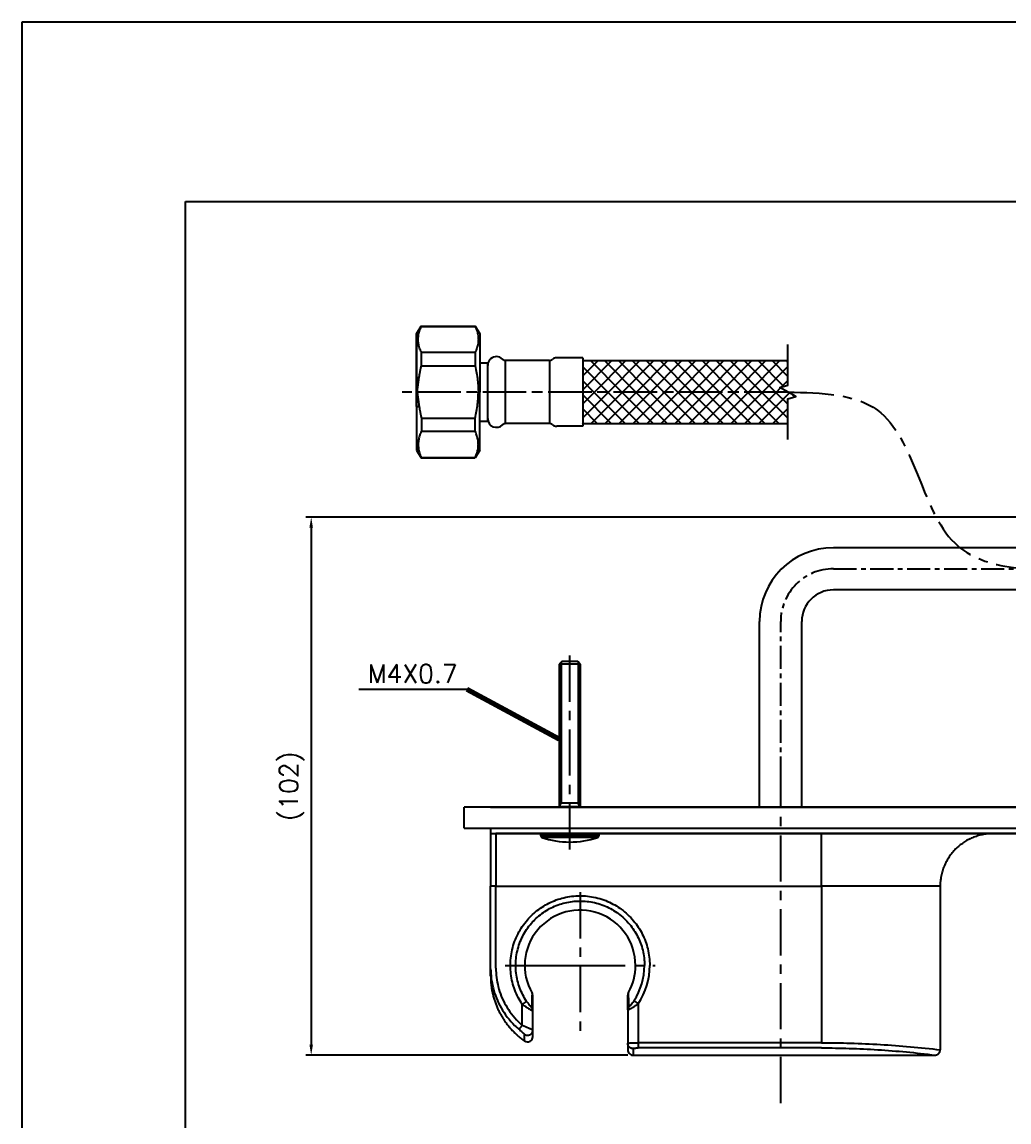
# Model space of a CAD drawing. Extents: x 9929 to 10523, y -4155 to -3735.
# Drawn here: x 9928.6 to 10115.7, y -3943.2 to -3734.7 of the extents above; entities that cross this region are included whole.
import ezdxf
from ezdxf.enums import TextEntityAlignment as Align

# ---------------------------------------------------------------- set-up
doc = ezdxf.new("R2010")
doc.units = 0
doc.header["$LTSCALE"] = 7
doc.header["$MEASUREMENT"] = 0
doc.linetypes.add('CENTER', pattern=[2, 1.25, -0.25, 0.25, -0.25])
doc.linetypes.add('CHAIN', pattern=[0.3543, 0.2362, -0.0295, 0.0591, -0.0295])
doc.layers.get('0').update_dxf_attribs({"color": 2, "linetype": 'CONTINUOUS'})
doc.layers.get('Defpoints').update_dxf_attribs({"linetype": 'CONTINUOUS'})
for name, color, linetype in [('CENTER', 1, 'CENTER'), ('CL', 1, 'CENTER'), ('D', 2, 'CONTINUOUS'), ('DWG', 7, 'CONTINUOUS'), ('HT', 3, 'CONTINUOUS')]:
    doc.layers.add(name, color=color, linetype=linetype)
doc.styles.add('GHS', font='ROMANS.shx', dxfattribs={"bigfont": 'GHS.shx'})
doc.dimstyles.new('ISO-25', dxfattribs={"dimscale": 0, "dimtxt": 3.5, "dimasz": 2, "dimexe": 1, "dimexo": 1, "dimgap": 1, "dimtad": 1, "dimdec": 4, "dimdsep": 46, "dimtxsty": 'GHS', "dimcen": 3, "dimclrd": 256, "dimclre": 256, "dimclrt": 256, "dimadec": 3, "dimazin": 0, "dimtfac": 1, "dimtdec": 4, "dimtmove": 0, "dimatfit": 0, "dimfxl": 0, "dimtvp": 1, "dimtolj": 1, "dimtzin": 0, "dimlwd": -1, "dimlwe": -1, "dimarcsym": 0})
doc.dimstyles.new('STANDARD$7', dxfattribs={"dimscale": 0, "dimtxt": 3.5, "dimasz": 3, "dimexe": 2, "dimexo": 1, "dimgap": 1, "dimtad": 1, "dimdec": 4, "dimdsep": 46, "dimtxsty": 'GHS', "dimcen": 1, "dimclrd": 256, "dimclre": 256, "dimclrt": 256, "dimadec": 4, "dimazin": 2, "dimtfac": 1, "dimtdec": 4, "dimtmove": 0, "dimatfit": 0, "dimfxl": 0, "dimtolj": 1, "dimtzin": 0, "dimlwd": -1, "dimlwe": -1, "dimarcsym": 0})

# ---------------------------------------------------------------- blocks, each defined once
blk = doc.blocks.new('*D3')
at = {"layer": 'D'}
for p, q in [((10134.94, -3828.53), (9982.4, -3828.53)), ((9983.4, -3830.53), (9983.4, -3928.53)), ((10043.44, -3930.53), (9982.4, -3930.53))]:
    blk.add_line(p, q, dxfattribs=at)
for points in [[(9983.06, -3830.53), (9983.73, -3830.53), (9983.4, -3828.53)], [(9983.06, -3928.53), (9983.73, -3928.53), (9983.4, -3930.53)]]:
    blk.add_solid(points, dxfattribs=at)
at = {"layer": 'Defpoints', "color": 0}
for p in [(10135.94, -3828.53), (9983.4, -3930.53), (10044.44, -3930.53)]:
    blk.add_point(p, dxfattribs=at)
at = {"layer": 'D', "insert": (9979.73, -3879.53), "char_height": 3.5, "attachment_point": 5, "rotation": 90, "style": 'GHS'}
blk.add_mtext('\\A1;(102)', dxfattribs=at)

msp = doc.modelspace()

# ---------------------------------------------------------------- linework, layer by layer
for p, q in [((10522.55336, -3734.6617), (9928.55336, -3734.6617)), ((9928.55336, -3734.6617), (9928.55336, -4154.6617))]:
    msp.add_line(p, q)
at = {"color": 4}
for p, q in [((9959.55336, -3768.6617), (10508.55336, -3768.6617)), ((9959.55336, -4153.28313), (9959.55336, -3768.6617))]:
    msp.add_line(p, q, dxfattribs=at)
at = {"layer": 'CENTER'}
msp.add_line((10032.43596, -3891.53222), (10032.43596, -3853.30068), dxfattribs=at)
at = {"layer": 'CL', "linetype": 'CHAIN', "ltscale": 5}
msp.add_line((10073.79747, -3804.80975), (10000.67824, -3804.80975), dxfattribs=at)
at = {"layer": 'CL'}
for p, q in [((10072.43596, -3939.62196), (10072.43596, -3878.31154)), ((10034.39636, -3899.64765), (10034.39636, -3927.40639)), ((10020.18546, -3913.52702), (10048.60727, -3913.52702)), ((10027.03816, -3913.52702), (10041.53767, -3913.52702))]:
    msp.add_line(p, q, dxfattribs=at)
at = {"layer": 'CL', "ltscale": 0.5}
msp.add_lwpolyline([(10072.43596, -3878.31154), (10072.43596, -3848.32701, -0.414213562), (10082.43596, -3838.32701), (10131.98611, -3838.32701)], format="xyb", dxfattribs=at)
at = {"layer": 'CL'}
msp.add_spline([(10073.79747, -3804.80975), (10090.78395, -3808.25345), (10105.43398, -3833.43064), (10130.93596, -3838.32701)], degree=3, dxfattribs=at)
at = {"layer": 'D'}
for p, q in [((10020.25364, -3810.80975), (10020.25364, -3798.80975)), ((10028.61069, -3798.80975), (10028.61069, -3810.80975)), ((10030.83596, -3856.02701), (10030.83596, -3882.73419)), ((10034.03596, -3856.02701), (10034.03596, -3882.73419)), ((10012.99667, -3861.1991), (9992.42996, -3861.1991)), ((10030.43596, -3883.42701), (10030.83596, -3882.73419)), ((10034.43596, -3883.42701), (10034.03596, -3882.73419)), ((10044.89969, -3913.52701), (10044.8961, -3913.52701))]:
    msp.add_line(p, q, dxfattribs=at)
msp.add_open_spline([(10022.43596, -3887.52701), (10022.42226, -3887.52739), (10022.40474, -3887.52955), (10022.3856, -3887.53137), (10022.37881, -3887.53592), (10022.38605, -3887.53947), (10022.39696, -3887.54185), (10022.41299, -3887.54209), (10022.42855, -3887.53775), (10022.43585, -3887.53094), (10022.43596, -3887.52701)], degree=3, knots=[0, 0, 0, 0, 0.0409478976, 0.0531935961, 0.0574483862, 0.0629289427, 0.0723479402, 0.0924494584, 0.1097023832, 0.1206250825, 0.1206250825, 0.1206250825, 0.1206250825], dxfattribs=at)
at = {"layer": 'DWG'}
for p, q in [((10003.38766, -3793.80684), (10004.25199, -3792.30975)), ((10003.38766, -3793.80661), (10004.25176, -3792.30995)), ((10004.25199, -3792.30975), (10014.52251, -3792.30975)), ((10004.26038, -3792.39472), (10014.51831, -3792.39472)), ((10014.52251, -3792.30975), (10015.38766, -3793.80824)), ((10014.52251, -3792.30975), (10014.52257, -3792.3098)), ((10015.38766, -3793.80818), (10014.52257, -3792.3098)), ((10003.38766, -3793.80661), (10003.38766, -3793.80684)), ((10003.38766, -3794.50975), (10003.38766, -3793.80684)), ((10003.38766, -3807.5429), (10003.38766, -3794.14775)), ((10003.38766, -3794.50975), (10003.38766, -3807.5429)), ((10015.38766, -3793.80824), (10015.38766, -3793.80818)), ((10015.38766, -3793.80824), (10015.38766, -3799.05975)), ((10015.38766, -3793.81131), (10015.38766, -3804.80975)), ((10014.5046, -3797.33786), (10004.28777, -3797.33786)), ((10015.38766, -3799.05975), (10015.38766, -3799.30975)), ((10015.38766, -3799.30975), (10016.88766, -3799.30975)), ((10016.88766, -3799.30975), (10016.88766, -3799.50668)), ((10016.88766, -3810.30975), (10016.88766, -3799.50668)), ((10028.61069, -3798.80975), (10020.25364, -3798.80975)), ((10029.10534, -3798.63849), (10029.16948, -3798.58803)), ((10034.88766, -3798.30975), (10029.97328, -3798.30975)), ((10034.88766, -3798.30975), (10034.88766, -3811.30975)), ((10034.88766, -3798.85975), (10073.79747, -3798.85975)), ((10004.29213, -3799.82325), (10014.50241, -3799.82325)), ((10015.38766, -3815.80818), (10015.38766, -3804.80975)), ((10003.38766, -3807.5429), (10003.38766, -3815.80661)), ((10004.29213, -3809.79624), (10014.50241, -3809.79624)), ((10015.38766, -3810.30975), (10016.88766, -3810.30975)), ((10028.61069, -3810.80975), (10020.25364, -3810.80975)), ((10029.10534, -3810.981), (10029.16948, -3811.03146)), ((10034.88766, -3811.30975), (10029.97328, -3811.30975)), ((10034.88766, -3810.75975), (10073.79747, -3810.75975)), ((10014.5046, -3812.28164), (10004.28777, -3812.28164)), ((10003.38766, -3815.80661), (10004.25537, -3817.30954)), ((10015.38766, -3815.80818), (10014.52076, -3817.3097)), ((10004.25537, -3817.30954), (10014.52046, -3817.30954)), ((10004.26015, -3817.22457), (10014.51808, -3817.22457)), ((10030.93596, -3855.92701), (10030.43596, -3856.42701)), ((10033.93596, -3855.92701), (10030.93596, -3855.92701)), ((10034.43596, -3856.42701), (10033.93596, -3855.92701)), ((10034.43596, -3856.42701), (10030.43596, -3856.42701)), ((10030.43596, -3856.42701), (10030.43596, -3883.42701)), ((10034.43596, -3856.42701), (10034.43596, -3883.42701)), ((10034.43596, -3882.73419), (10030.43596, -3882.73419)), ((10018.43596, -3883.52701), (10012.43596, -3883.52701)), ((10012.43596, -3887.52701), (10012.43596, -3883.52701)), ((10017.43596, -3883.52701), (10292.43596, -3883.52701)), ((10286.43596, -3883.52701), (10018.43596, -3883.52701)), ((10030.33596, -3883.52701), (10030.43596, -3883.42701)), ((10034.43596, -3883.42701), (10030.43596, -3883.42701)), ((10034.53596, -3883.52701), (10034.43596, -3883.42701)), ((10012.43596, -3887.52701), (10012.43596, -3887.52701)), ((10012.43596, -3887.52701), (10292.43596, -3887.52701)), ((10017.43596, -3887.52701), (10017.43596, -3898.52701)), ((10017.43596, -3888.52701), (10291.43617, -3888.52701)), ((10286.43596, -3888.52701), (10018.43596, -3888.52701)), ((10026.93596, -3888.96976), (10026.93596, -3888.52701)), ((10026.93596, -3888.52701), (10026.93596, -3888.96976)), ((10032.43596, -3888.96976), (10026.93599, -3888.96976)), ((10037.93592, -3888.96976), (10032.43596, -3888.96976)), ((10037.7321, -3889.25394), (10037.7318, -3889.25404)), ((10037.93596, -3888.96976), (10037.93596, -3888.52701)), ((10037.93596, -3888.52701), (10037.93596, -3888.96976)), ((10017.43596, -3914.04825), (10017.43596, -3898.52701)), ((10018.43596, -3898.52701), (10017.43596, -3898.52701)), ((10018.43596, -3914.04825), (10018.43596, -3898.52701)), ((10018.43596, -3898.52701), (10080.18598, -3898.52701)), ((10080.18598, -3898.52701), (10080.18598, -3928.17052)), ((10102.68596, -3898.52701), (10102.68596, -3929.52701)), ((10017.43596, -3915.52747), (10017.43596, -3914.04825)), ((10025.43596, -3925.76446), (10025.43596, -3919.27552)), ((10043.43596, -3921.93977), (10043.43596, -3919.13515)), ((10023.43596, -3924.86729), (10023.43596, -3920.90271)), ((10043.43596, -3921.98518), (10043.43596, -3928.29143)), ((10043.43596, -3928.33848), (10043.43596, -3929.52678)), ((10080.18598, -3928.17052), (10045.43596, -3928.17052)), ((10044.43596, -3929.28701), (10044.43596, -3930.52694)), ((10044.43596, -3930.52712), (10101.68596, -3930.52701)), ((10080.18598, -3929.16259), (10045.43596, -3929.16259))]:
    msp.add_line(p, q, dxfattribs=at)
at = {"layer": 'DWG', "ltscale": 0.5}
for p, q in [((10118.93596, -3834.32701), (10082.43596, -3834.32701)), ((10118.93596, -3842.32701), (10082.43596, -3842.32701)), ((10068.43596, -3883.52701), (10068.43596, -3848.32701)), ((10076.43596, -3883.52701), (10076.43596, -3848.32701))]:
    msp.add_line(p, q, dxfattribs=at)
at = {"layer": 'DWG', "flags": 128}
for points in [[(10004.28777, -3797.33786), (10004.18926, -3797.11542), (10004.10043, -3796.89737), (10004.02093, -3796.68321), (10003.95046, -3796.47251), (10003.88876, -3796.26482), (10003.8356, -3796.05973), (10003.79077, -3795.85686), (10003.75413, -3795.65582), (10003.72554, -3795.45624), (10003.70488, -3795.25776), (10003.69211, -3795.06003), (10003.68715, -3794.86268), (10003.69001, -3794.66539), (10003.70069, -3794.4678), (10003.71922, -3794.26955), (10003.74568, -3794.0703), (10003.78015, -3793.86969), (10003.82277, -3793.66734), (10003.87368, -3793.46289), (10003.93307, -3793.25594), (10004.00116, -3793.04608), (10004.07821, -3792.83289), (10004.1645, -3792.61593), (10004.26038, -3792.39472)], [(10004.25176, -3792.30995), (10004.25177, -3792.30993), (10004.25178, -3792.30992), (10004.25179, -3792.3099), (10004.2518, -3792.30989), (10004.25181, -3792.30987), (10004.25182, -3792.30986), (10004.25183, -3792.30985), (10004.25184, -3792.30984), (10004.25185, -3792.30983), (10004.25186, -3792.30982), (10004.25187, -3792.30981), (10004.25188, -3792.3098), (10004.25189, -3792.30979), (10004.2519, -3792.30978), (10004.2519, -3792.30977), (10004.25191, -3792.30977), (10004.25192, -3792.30976), (10004.25193, -3792.30976), (10004.25194, -3792.30975), (10004.25195, -3792.30975), (10004.25196, -3792.30975), (10004.25197, -3792.30975), (10004.25198, -3792.30975), (10004.25199, -3792.30975)], [(10014.51831, -3792.39472), (10014.61501, -3792.61629), (10014.70208, -3792.83356), (10014.77986, -3793.04701), (10014.84865, -3793.25709), (10014.90871, -3793.46423), (10014.96025, -3793.66884), (10015.00348, -3793.8713), (10015.03855, -3794.07201), (10015.06558, -3794.27132), (10015.08467, -3794.4696), (10015.09589, -3794.6672), (10015.09928, -3794.86448), (10015.09484, -3795.06178), (10015.08257, -3795.25946), (10015.06242, -3795.45786), (10015.03432, -3795.65733), (10014.99817, -3795.85825), (10014.95383, -3796.06098), (10014.90115, -3796.2659), (10014.83994, -3796.47341), (10014.76996, -3796.68392), (10014.69095, -3796.89786), (10014.60261, -3797.11568), (10014.5046, -3797.33786)], [(10004.29213, -3799.82325), (10004.29199, -3799.71276), (10004.29184, -3799.60276), (10004.29169, -3799.49327), (10004.29153, -3799.38429), (10004.29138, -3799.27585), (10004.29122, -3799.16796), (10004.29105, -3799.06064), (10004.29088, -3798.9539), (10004.29071, -3798.84775), (10004.29054, -3798.74222), (10004.29036, -3798.63732), (10004.29018, -3798.53306), (10004.28999, -3798.42946), (10004.28981, -3798.32654), (10004.28962, -3798.22431), (10004.28942, -3798.12278), (10004.28923, -3798.02197), (10004.28903, -3797.92191), (10004.28882, -3797.82259), (10004.28862, -3797.72405), (10004.28841, -3797.62628), (10004.2882, -3797.52932), (10004.28799, -3797.43317), (10004.28777, -3797.33786)], [(10014.5046, -3797.33786), (10014.50449, -3797.43315), (10014.50438, -3797.52928), (10014.50428, -3797.62622), (10014.50417, -3797.72396), (10014.50407, -3797.82249), (10014.50397, -3797.92179), (10014.50387, -3798.02185), (10014.50377, -3798.12264), (10014.50367, -3798.22416), (10014.50358, -3798.32639), (10014.50348, -3798.42931), (10014.50339, -3798.53291), (10014.5033, -3798.63717), (10014.50321, -3798.74207), (10014.50312, -3798.84761), (10014.50304, -3798.95376), (10014.50295, -3799.06051), (10014.50287, -3799.16784), (10014.50279, -3799.27575), (10014.50271, -3799.3842), (10014.50263, -3799.4932), (10014.50256, -3799.60271), (10014.50248, -3799.71274), (10014.50241, -3799.82325)], [(10073.79747, -3813.78475), (10073.79747, -3806.0777), (10075.29747, -3805.67577), (10072.29747, -3803.94372), (10073.79747, -3803.5418), (10073.79747, -3795.83475)], [(10003.51497, -3804.80975), (10003.88908, -3802.01514), (10003.90174, -3801.92341), (10003.91483, -3801.83143), (10003.92834, -3801.73918), (10003.94228, -3801.64665), (10003.95665, -3801.55384), (10003.97145, -3801.46073), (10003.98668, -3801.36731), (10004.00235, -3801.27358), (10004.01846, -3801.17953), (10004.03502, -3801.08514), (10004.05202, -3800.99041), (10004.06947, -3800.89533), (10004.08738, -3800.79989), (10004.10574, -3800.70407), (10004.12456, -3800.60787), (10004.14384, -3800.51128), (10004.16359, -3800.41428), (10004.18382, -3800.31687), (10004.20451, -3800.21904), (10004.22569, -3800.12077), (10004.24735, -3800.02206), (10004.26949, -3799.92289), (10004.29213, -3799.82325)], [(10003.38766, -3802.07659), (10003.408, -3802.07756), (10003.42834, -3802.07854), (10003.44869, -3802.07955), (10003.46904, -3802.08059), (10003.4894, -3802.08165), (10003.50976, -3802.08274), (10003.53012, -3802.08385), (10003.55049, -3802.08498), (10003.57086, -3802.08615), (10003.59124, -3802.08733), (10003.61161, -3802.08854), (10003.632, -3802.08978), (10003.65238, -3802.09104), (10003.67277, -3802.09233), (10003.69316, -3802.09365), (10003.71356, -3802.09498), (10003.73395, -3802.09635), (10003.75436, -3802.09774), (10003.77476, -3802.09915), (10003.79517, -3802.10059), (10003.81558, -3802.10206), (10003.83599, -3802.10355), (10003.85641, -3802.10506), (10003.87683, -3802.10661)], [(10003.51497, -3804.80975), (10003.88908, -3807.60436), (10003.90174, -3807.69608), (10003.91483, -3807.78806), (10003.92834, -3807.88031), (10003.94228, -3807.97284), (10003.95665, -3808.06565), (10003.97145, -3808.15876), (10003.98668, -3808.25218), (10004.00235, -3808.34591), (10004.01846, -3808.43996), (10004.03502, -3808.53435), (10004.05202, -3808.62908), (10004.06947, -3808.72416), (10004.08738, -3808.81961), (10004.10574, -3808.91542), (10004.12456, -3809.01162), (10004.14384, -3809.10821), (10004.16359, -3809.20521), (10004.18382, -3809.30262), (10004.20451, -3809.40045), (10004.22569, -3809.49872), (10004.24735, -3809.59743), (10004.26949, -3809.6966), (10004.29213, -3809.79624)], [(10003.38766, -3807.5429), (10003.408, -3807.54194), (10003.42834, -3807.54095), (10003.44869, -3807.53994), (10003.46904, -3807.5389), (10003.4894, -3807.53784), (10003.50976, -3807.53676), (10003.53012, -3807.53565), (10003.55049, -3807.53451), (10003.57086, -3807.53335), (10003.59124, -3807.53216), (10003.61161, -3807.53095), (10003.632, -3807.52971), (10003.65238, -3807.52845), (10003.67277, -3807.52716), (10003.69316, -3807.52585), (10003.71356, -3807.52451), (10003.73395, -3807.52314), (10003.75436, -3807.52175), (10003.77476, -3807.52034), (10003.79517, -3807.5189), (10003.81558, -3807.51743), (10003.83599, -3807.51594), (10003.85641, -3807.51443), (10003.87683, -3807.51289)], [(10004.29213, -3809.79624), (10004.29199, -3809.90673), (10004.29184, -3810.01673), (10004.29169, -3810.12622), (10004.29153, -3810.2352), (10004.29138, -3810.34364), (10004.29122, -3810.45153), (10004.29105, -3810.55885), (10004.29088, -3810.6656), (10004.29071, -3810.77174), (10004.29054, -3810.87727), (10004.29036, -3810.98217), (10004.29018, -3811.08643), (10004.28999, -3811.19003), (10004.28981, -3811.29295), (10004.28962, -3811.39519), (10004.28942, -3811.49671), (10004.28923, -3811.59752), (10004.28903, -3811.69758), (10004.28882, -3811.7969), (10004.28862, -3811.89545), (10004.28841, -3811.99321), (10004.2882, -3812.09017), (10004.28799, -3812.18632), (10004.28777, -3812.28164)], [(10014.5046, -3812.28164), (10014.50449, -3812.18634), (10014.50438, -3812.09022), (10014.50428, -3811.99327), (10014.50417, -3811.89553), (10014.50407, -3811.797), (10014.50397, -3811.6977), (10014.50387, -3811.59764), (10014.50377, -3811.49685), (10014.50367, -3811.39533), (10014.50358, -3811.2931), (10014.50348, -3811.19018), (10014.50339, -3811.08659), (10014.5033, -3810.98233), (10014.50321, -3810.87742), (10014.50312, -3810.77188), (10014.50304, -3810.66573), (10014.50295, -3810.55898), (10014.50287, -3810.45165), (10014.50279, -3810.34374), (10014.50271, -3810.23529), (10014.50263, -3810.12629), (10014.50256, -3810.01678), (10014.50248, -3809.90675), (10014.50241, -3809.79624)], [(10004.28777, -3812.28164), (10004.18926, -3812.50407), (10004.10043, -3812.72212), (10004.02093, -3812.93628), (10003.95046, -3813.14699), (10003.88876, -3813.35467), (10003.8356, -3813.55976), (10003.79077, -3813.76263), (10003.75413, -3813.96367), (10003.72554, -3814.16325), (10003.70488, -3814.36173), (10003.69211, -3814.55947), (10003.68715, -3814.75681), (10003.69001, -3814.9541), (10003.70069, -3815.1517), (10003.71922, -3815.34994), (10003.74568, -3815.54919), (10003.78015, -3815.7498), (10003.82277, -3815.95215), (10003.87368, -3816.1566), (10003.93307, -3816.36355), (10004.00116, -3816.57341), (10004.07821, -3816.7866), (10004.1645, -3817.00356), (10004.26038, -3817.22477)], [(10014.51831, -3817.22477), (10014.61501, -3817.00321), (10014.70208, -3816.78593), (10014.77986, -3816.57248), (10014.84865, -3816.3624), (10014.90871, -3816.15526), (10014.96025, -3815.95065), (10015.00348, -3815.74819), (10015.03855, -3815.54749), (10015.06558, -3815.34817), (10015.08467, -3815.14989), (10015.09589, -3814.95229), (10015.09928, -3814.75501), (10015.09484, -3814.55771), (10015.08257, -3814.36003), (10015.06242, -3814.16163), (10015.03432, -3813.96216), (10014.99817, -3813.76124), (10014.95383, -3813.55851), (10014.90115, -3813.35359), (10014.83994, -3813.14608), (10014.76996, -3812.93557), (10014.69095, -3812.72163), (10014.60261, -3812.50381), (10014.5046, -3812.28164)], [(10014.52086, -3817.30967), (10014.52076, -3817.3097), (10014.52066, -3817.30942), (10014.52056, -3817.30883), (10014.52046, -3817.30795), (10014.52035, -3817.30676), (10014.52025, -3817.30526), (10014.52015, -3817.30346), (10014.52005, -3817.30135), (10014.51995, -3817.29893), (10014.51985, -3817.2962), (10014.51974, -3817.29316), (10014.51964, -3817.2898), (10014.51954, -3817.28613), (10014.51944, -3817.28215), (10014.51934, -3817.27785), (10014.51923, -3817.27323), (10014.51913, -3817.2683), (10014.51903, -3817.26304), (10014.51893, -3817.25747), (10014.51882, -3817.25157), (10014.51872, -3817.24535), (10014.51862, -3817.23881), (10014.51852, -3817.23194), (10014.51841, -3817.22475)]]:
    msp.add_lwpolyline(points, dxfattribs=at)
at = {"layer": 'DWG'}
for points in [[(10014.50241, -3799.82325), (10014.58014, -3800.17206), (10014.65188, -3800.51538), (10014.71782, -3800.85368), (10014.7781, -3801.18742), (10014.83288, -3801.51701), (10014.88227, -3801.84286), (10014.92639, -3802.16539), (10014.96534, -3802.48496), (10014.99921, -3802.80197), (10015.02806, -3803.11676), (10015.05198, -3803.4297), (10015.071, -3803.74113), (10015.08517, -3804.0514), (10015.09452, -3804.36085), (10015.09907, -3804.66982), (10015.09897, -3804.80975)], [(10014.50241, -3809.79624), (10014.58014, -3809.44743), (10014.65188, -3809.10411), (10014.71782, -3808.76581), (10014.7781, -3808.43208), (10014.83288, -3808.10249), (10014.88227, -3807.77663), (10014.92639, -3807.4541), (10014.96534, -3807.13453), (10014.99921, -3806.81753), (10015.02806, -3806.50273), (10015.05198, -3806.1898), (10015.071, -3805.87836), (10015.08517, -3805.56809), (10015.09452, -3805.25864), (10015.09907, -3804.94968), (10015.09897, -3804.80975)]]:
    msp.add_lwpolyline(points, dxfattribs=at)
for centre, radius, start, end in [((10018.53766, -3799.75843), 1.65, 169.6550493, 180), ((10018.53766, -3799.75843), 1.65, 132.0731288, 169.6550493), ((10018.53766, -3799.75843), 1.65, 45.5407103, 132.0731288), ((10020.25364, -3798.00975), 0.8, 225.5407103, 270), ((10028.61069, -3798.00975), 0.8, 270, 308.192902), ((10029.97328, -3799.60975), 1.3, 90, 128.192902), ((10018.53766, -3809.86106), 1.65, 180, 314.4592897), ((10020.25364, -3811.60975), 0.8, 90, 134.4592897), ((10028.61069, -3811.60975), 0.8, 51.807098, 90), ((10029.97328, -3810.00975), 1.3, 231.807098, 270), ((10027.23542, -3888.96975), 0.3, 180.001608, 251.2810424), ((10027.23596, -3888.96976), 0.3, 180, 251.2773355), ((10032.43596, -3873.62701), 16.5, 251.2773355, 288.7226645), ((10032.43596, -3873.62701), 16.5, 251.2845996, 270), ((10032.43596, -3873.62701), 16.5, 270, 288.7153997), ((10037.63596, -3888.96976), 0.3, 288.7226645, 0), ((10037.63649, -3888.96975), 0.3, 288.7189576, 359.998392), ((10034.39607, -3913.52702), 10.50362, 0.000055, 209.9915044), ((10034.3961, -3913.527), 10.5, 330.8127728, 359.9999429), ((10034.3961, -3913.527), 10.50359, 330.8127707, 359.999938), ((10034.3968, -3913.52722), 12.21406, 326.6821845, 0.0009862), ((10034.39685, -3913.52724), 13.21041, 326.6821879, 0.0009892), ((12321.34683, -4012.69006), 2297.96774, 177.65780299, 177.72392861), ((10024.46076, -3919.27603), 0.97519, 0.0286733, 30.7455546), ((10024.43597, -3919.27566), 0.99999, 15.0007292, 29.9979375), ((10044.41572, -3919.1371), 0.97977, 150.1361072, 179.8856333), ((10044.43596, -3919.13514), 1, 150.8134239, 167.2413636), ((10024.44922, -3922.07696), 0.98673, 0.0308465, 41.1667982), ((10044.4223, -3921.98318), 0.98634, 139.3613447, 179.969494), ((10024.43596, -3927.01663), 1, 235.1501551, 359.9999078), ((10044.45003, -3928.29405), 1.01407, 180.0098718, 180.352123), ((10044.43596, -3929.52712), 1, 179.9999811, 270.0000061)]:
    msp.add_arc(centre, radius, start, end, dxfattribs=at)
at = {"layer": 'DWG', "ltscale": 0.5}
for radius in [14, 6]:
    msp.add_arc((10082.43596, -3848.32701), radius, 90, 180, dxfattribs=at)
at = {"layer": 'DWG'}
for points, degree, knots in [([(10018.43596, -3888.52701), (10018.43596, -3888.52656), (10018.43596, -3889.02584), (10018.43596, -3891.25606), (10018.43596, -3894.65278), (10018.43596, -3897.27056), (10018.43596, -3898.52701)], 3, [0, 0, 0, 0, 4.146452243, 8.639160942, 13.131869737, 17.278323054, 17.278323054, 17.278323054, 17.278323054]), ([(10032.43596, -3889.25388), (10031.99205, -3889.25388), (10031.01519, -3889.25388), (10029.26886, -3889.25389), (10027.62583, -3889.25389), (10027.15391, -3889.25389), (10027.13982, -3889.25389)], 3, [0.000063093, 0.000063093, 0.000063093, 0.000063093, 1.30774962, 2.87786281, 5.522898672, 8.085277164, 8.085277164, 8.085277164, 8.085277164]), ([(10037.73209, -3889.25389), (10037.73254, -3889.25389), (10037.74005, -3889.25389), (10037.26604, -3889.25389), (10035.6032, -3889.25389), (10033.85666, -3889.25388), (10032.87989, -3889.25388), (10032.43596, -3889.25388)], 3, [8.085277164, 8.085277164, 8.085277164, 8.085277164, 8.167934534, 10.812970396, 13.458006258, 15.028119449, 16.335869721, 16.335869721, 16.335869721, 16.335869721]), ([(10023.43596, -3920.90271), (10022.86331, -3920.05041), (10021.90543, -3918.19811), (10021.17092, -3915.18925), (10021.14316, -3912.0499), (10021.85942, -3908.96285), (10023.08118, -3906.56129), (10024.34465, -3904.90911), (10025.74598, -3903.45572), (10027.76016, -3901.96928), (10030.5614, -3900.76324), (10033.033, -3900.32), (10035.0548, -3900.30354), (10037.10829, -3900.52146), (10039.61002, -3901.25641), (10042.33989, -3902.81885), (10044.59563, -3904.93867), (10046.2944, -3907.52589), (10047.36062, -3910.41751), (10047.60719, -3912.47435), (10047.60727, -3913.52701)], 3, [0, 0, 0, 0, 3.081017676, 6.21227737, 9.226387805, 12.439187712, 15.647993684, 17.251602012, 18.666545495, 21.696540136, 24.711965677, 27.756244318, 29.18029485, 30.76816277, 33.940448525, 36.946324879, 40.143039863, 43.15932285, 46.170955833, 49.329170272, 49.329170272, 49.329170272, 49.329170272]), ([(10024.2625, -3920.34648), (10023.73304, -3919.55847), (10022.8474, -3917.84587), (10022.16829, -3915.06394), (10022.14263, -3912.16137), (10022.80487, -3909.30714), (10023.93449, -3907.08671), (10025.10267, -3905.55913), (10026.39832, -3904.21536), (10028.26059, -3902.84102), (10030.85055, -3901.72585), (10033.62072, -3901.22923), (10036.47969, -3901.37753), (10039.2167, -3902.18202), (10041.74078, -3903.6264), (10043.82635, -3905.58645), (10045.39702, -3907.97849), (10046.38282, -3910.65203), (10046.61079, -3912.55374), (10046.61086, -3913.52701)], 3, [0, 0, 0, 0, 2.848642046, 5.743737356, 8.53052078, 11.501011229, 14.467812257, 15.950479172, 17.258710533, 20.060190291, 22.848200118, 25.662886085, 28.447650342, 31.380684271, 34.15985634, 37.115471312, 39.904261249, 42.688751799, 45.608769693, 45.608769693, 45.608769693, 45.608769693]), ([(10017.43621, -3914.13905), (10017.44338, -3915.37077), (10017.68673, -3917.27378), (10018.49114, -3919.7418), (10019.69284, -3922.23703), (10021.20515, -3924.20082), (10022.5151, -3925.39204), (10022.79311, -3925.62697)], 3, [0.226256426, 0.226256426, 0.226256426, 0.226256426, 3.679506644, 5.56496625, 7.48622761, 11.423183424, 12.442732113, 12.442732113, 12.442732113, 12.442732113]), ([(10018.43596, -3914.04825), (10018.43575, -3915.2276), (10018.66123, -3917.03548), (10019.42079, -3919.36856), (10020.54238, -3921.70004), (10021.95387, -3923.53485), (10023.17649, -3924.6478), (10023.43596, -3924.86729)], 3, [0.141408828, 0.141408828, 0.141408828, 0.141408828, 3.679506644, 5.56496625, 7.48622761, 11.423183424, 12.442732113, 12.442732113, 12.442732113, 12.442732113]), ([(10024.2625, -3920.34648), (10024.30415, -3920.409), (10024.39167, -3920.53556), (10024.56987, -3920.7787), (10024.75618, -3921.01206), (10024.94096, -3921.21953), (10025.04737, -3921.32839), (10025.11816, -3921.39241), (10025.15167, -3921.41863), (10025.17221, -3921.43096), (10025.18219, -3921.43489), (10025.19043, -3921.43455), (10025.19216, -3921.42935), (10025.19203, -3921.42744)], 3, [0, 0, 0, 0, 0.225376728, 0.461521342, 0.904359399, 1.120710728, 1.29485494, 1.360834094, 1.406940182, 1.422355387, 1.432516497, 1.439080644, 1.445444853, 1.445444853, 1.445444853, 1.445444853]), ([(10043.67383, -3921.34078), (10043.67188, -3921.29101), (10043.66043, -3920.9993), (10043.63719, -3920.4161), (10043.6034, -3919.58188), (10043.57832, -3918.95965), (10043.56606, -3918.64923)], 3, [-0.047913238, -0.047913238, -0.047913238, -0.047913238, 1.146698871, 6.920230247, 13.488541355, 19.298285353, 19.298285353, 19.298285353, 19.298285353]), ([(10044.60331, -3920.23619), (10044.56012, -3920.30186), (10044.4714, -3920.43317), (10044.29319, -3920.68136), (10044.1092, -3920.91661), (10043.92596, -3921.12684), (10043.81957, -3921.23822), (10043.74766, -3921.30469), (10043.71413, -3921.33153), (10043.6936, -3921.34419), (10043.68363, -3921.34824), (10043.67538, -3921.34793), (10043.6737, -3921.34268), (10043.67383, -3921.34078)], 3, [0, 0, 0, 0, 0.23580497, 0.475324343, 0.916614815, 1.131318286, 1.311806271, 1.378478462, 1.424987196, 1.440493449, 1.450674811, 1.457206874, 1.463582648, 1.463582648, 1.463582648, 1.463582648]), ([(10023.43596, -3920.90271), (10023.52707, -3920.97111), (10023.71812, -3921.1092), (10024.10423, -3921.37306), (10024.50329, -3921.62354), (10024.89564, -3921.84593), (10025.12475, -3921.96486), (10025.27922, -3922.03631), (10025.35185, -3922.0656), (10025.39583, -3922.07955), (10025.41639, -3922.08363), (10025.43047, -3922.08421), (10025.43631, -3922.07943), (10025.43596, -3922.07642)], 3, [0, 0, 0, 0, 0.341802457, 0.70708746, 1.40291365, 1.754708761, 2.059894462, 2.177131116, 2.265153506, 2.294776704, 2.315301164, 2.328262666, 2.335991952, 2.335991952, 2.335991952, 2.335991952]), ([(10045.43596, -3920.78349), (10045.34167, -3920.85518), (10045.15114, -3920.99613), (10044.76523, -3921.26555), (10044.36931, -3921.51949), (10043.97794, -3921.74598), (10043.74983, -3921.86696), (10043.5961, -3921.93983), (10043.52247, -3921.97042), (10043.47732, -3921.9853), (10043.45603, -3921.98984), (10043.44136, -3921.99049), (10043.43558, -3921.98565), (10043.43596, -3921.98265)], 3, [0, 0, 0, 0, 0.355349776, 0.710903054, 1.411898339, 1.765831336, 2.067260691, 2.186336006, 2.276091655, 2.306378465, 2.328722704, 2.341609795, 2.349331316, 2.349331316, 2.349331316, 2.349331316]), ([(10045.43596, -3920.78349), (10045.43596, -3922.45418), (10045.43596, -3924.12486), (10045.43596, -3926.14769), (10045.43596, -3928.17052)], 2, [-1.073456338, -1.073456338, -1.073456338, 2.267918371, 2.267918371, 6.313574254, 6.313574254, 6.313574254]), ([(10022.79311, -3925.62697), (10023.00657, -3925.80786), (10023.26414, -3926.02083), (10023.55256, -3926.2654), (10023.65747, -3926.35692), (10023.74285, -3926.43417), (10023.80742, -3926.49756), (10023.84455, -3926.53957), (10023.86081, -3926.56473), (10023.86441, -3926.57481), (10023.86453, -3926.57902)], 3, [0, 0, 0, 0, 0.839414623, 1.002607767, 1.134427512, 1.257094404, 1.347959216, 1.405840921, 1.425023441, 1.437559046, 1.437559046, 1.437559046, 1.437559046]), ([(10023.43596, -3924.86729), (10023.81986, -3925.03008), (10024.28819, -3925.22466), (10024.8215, -3925.45212), (10025.0289, -3925.54319), (10025.19529, -3925.61912), (10025.3208, -3925.68133), (10025.39438, -3925.72312), (10025.42795, -3925.74936), (10025.43556, -3925.75982), (10025.43596, -3925.76446)], 3, [0, 0, 0, 0, 1.250961192, 1.521414603, 1.739340594, 1.930533062, 2.070013519, 2.159641383, 2.183960267, 2.19753768, 2.19753768, 2.19753768, 2.19753768]), ([(10023.86453, -3927.83669), (10023.86453, -3927.83708), (10023.86453, -3927.84309), (10023.86453, -3927.57025), (10023.86453, -3926.88545), (10023.86453, -3926.57902)], 3, [21.883547193, 21.883547193, 21.883547193, 21.883547193, 22.33058956, 35.357823559, 42.881506313, 42.881506313, 42.881506313, 42.881506313]), ([(10025.43596, -3927.01603), (10025.43596, -3927.01643), (10025.43596, -3927.02241), (10025.43596, -3926.75089), (10025.43596, -3926.06941), (10025.43596, -3925.76446)], 3, [21.88354588, 21.88354588, 21.88354588, 21.88354588, 22.330588275, 35.357823088, 42.881506313, 42.881506313, 42.881506313, 42.881506313]), ([(10043.43596, -3928.29422), (10043.43632, -3928.28899), (10043.44437, -3928.28251), (10043.45923, -3928.27521), (10043.50589, -3928.26075), (10043.61146, -3928.24274), (10043.79435, -3928.22291), (10044.15583, -3928.19707), (10044.70994, -3928.17614), (10045.18061, -3928.17049), (10045.43596, -3928.17052)], 3, [0, 0, 0, 0, 0.014569095, 0.02945823, 0.049919035, 0.160639544, 0.35043861, 0.60169472, 1.24770547, 2.013733057, 2.013733057, 2.013733057, 2.013733057]), ([(10080.18598, -3928.17052), (10081.10998, -3928.17053), (10082.94377, -3928.18419), (10086.66687, -3928.26707), (10093.25515, -3928.56227), (10098.91889, -3929.07452), (10102.68596, -3929.52701)], 3, [0, 0, 0, 0, 2.772002487, 5.501352182, 11.171809931, 22.554295458, 22.554295458, 22.554295458, 22.554295458]), ([(10044.43596, -3929.28701), (10044.43586, -3929.28287), (10044.4411, -3929.27242), (10044.46677, -3929.25487), (10044.52262, -3929.23548), (10044.61458, -3929.21538), (10044.79529, -3929.18936), (10045.07258, -3929.16825), (10045.30823, -3929.16256), (10045.43596, -3929.16259)], 3, [0, 0, 0, 0, 0.012208813, 0.033438008, 0.092063811, 0.188892595, 0.315617856, 0.639534001, 1.022672859, 1.022672859, 1.022672859, 1.022672859]), ([(10080.18598, -3929.16259), (10081.06892, -3929.1626), (10082.82124, -3929.17634), (10086.37901, -3929.25971), (10092.67573, -3929.55671), (10098.08746, -3930.07202), (10101.68596, -3930.52701)], 3, [0, 0, 0, 0, 2.648813666, 5.256930971, 10.675976063, 21.557475554, 21.557475554, 21.557475554, 21.557475554])]:
    msp.add_open_spline(points, degree=degree, knots=knots, dxfattribs=at)
for points, weights in [([(10080.18598, -3898.52701), (10080.18598, -3888.63714), (10080.18599, -3888.52762)], [1, 0.709395009459, 0.995459297023]), ([(10024.2625, -3920.34648), (10024.19801, -3920.38988), (10023.43596, -3920.90271)], [1, 0.736438599264, 1]), ([(10045.43596, -3920.78349), (10044.66832, -3920.27892), (10044.60331, -3920.23619)], [1, 0.736438137922, 1]), ([(10023.43596, -3924.86729), (10022.85054, -3925.55909), (10022.79311, -3925.62697)], [1, 0.740986262144, 1]), ([(10023.86453, -3926.57902), (10025.43596, -3927.6651), (10025.43596, -3925.76446)], [1, 0.462910544396, 1]), ([(10044.43596, -3929.28701), (10043.44204, -3929.28701), (10043.43598, -3928.30028)], [1, 0.708368838062, 0.997486762488]), ([(10045.43596, -3928.17052), (10045.43596, -3929.05182), (10045.43596, -3929.16259)], [1, 0.750228299501, 1])]:
    msp.add_rational_spline(points, weights, degree=2, dxfattribs=at)
for points, weights, knots in [([(10112.54162, -3888.52805), (10108.48424, -3888.58665), (10105.61493, -3891.45594), (10102.686, -3894.38487), (10102.686, -3898.52701)], [1, 0.926618577133, 1, 0.923879349016, 1], [0, 0, 0, 7.709592591, 7.709592591, 15.56357673, 15.56357673, 15.56357673]), ([(10102.68518, -3898.52701), (10102.68596, -3898.52701), (10102.68596, -3898.52701), (10102.68596, -3898.52701), (10080.18598, -3898.52701)], [0.996592725031, 0.998286336187, 1, 0.707106781187, 1], [50.751818224, 50.751818224, 50.751818224, 51.050505247, 51.050505247, 102.101010494, 102.101010494, 102.101010494]), ([(10017.43596, -3915.52747), (10017.43596, -3921.74068), (10021.82935, -3926.1341), (10022.77119, -3927.07594), (10023.86425, -3927.83708)], [1, 0.923879837823, 1, 0.996080684925, 1], [0, 0, 0, 11.7810004, 11.7810004, 14.43795165, 14.43795165, 14.43795165]), ([(10101.68596, -3930.52701), (10102.10017, -3930.52701), (10102.39307, -3930.23412), (10102.68596, -3929.94123), (10102.68596, -3929.52701)], [1, 0.923879612169, 1, 0.923880442198, 1], [0, 0, 0, 0.785396577, 0.785396577, 1.57079512, 1.57079512, 1.57079512])]:
    msp.add_rational_spline(points, weights, degree=2, knots=knots, dxfattribs=at)
for points in [[(10025.302, -3918.7757), (10025.30211, -3918.77588), (10025.30107, -3918.77647), (10025.29889, -3918.77748)], [(10043.56292, -3918.64748), (10043.56282, -3918.64766), (10043.56387, -3918.64825), (10043.56606, -3918.64923)]]:
    msp.add_open_spline(points, degree=3, dxfattribs=at)
at = {"layer": 'HT'}
for p, q in [((10034.88766, -3799.11334), (10035.14126, -3798.85975)), ((10034.88766, -3801.76499), (10037.79291, -3798.85975)), ((10034.88766, -3804.41665), (10040.44456, -3798.85975)), ((10042.29562, -3804.80975), (10036.34562, -3798.85975)), ((10037.14621, -3804.80975), (10043.09621, -3798.85975)), ((10044.94727, -3804.80975), (10038.99727, -3798.85975)), ((10039.79786, -3804.80975), (10045.74786, -3798.85975)), ((10047.59892, -3804.80975), (10041.64892, -3798.85975)), ((10042.44951, -3804.80975), (10048.39951, -3798.85975)), ((10050.25057, -3804.80975), (10044.30057, -3798.85975)), ((10045.10116, -3804.80975), (10051.05116, -3798.85975)), ((10052.90222, -3804.80975), (10046.95222, -3798.85975)), ((10047.75281, -3804.80975), (10053.70281, -3798.85975)), ((10055.55387, -3804.80975), (10049.60387, -3798.85975)), ((10050.40446, -3804.80975), (10056.35446, -3798.85975)), ((10058.20552, -3804.80975), (10052.25552, -3798.85975)), ((10053.05611, -3804.80975), (10059.00611, -3798.85975)), ((10060.85717, -3804.80975), (10054.90717, -3798.85975)), ((10055.70776, -3804.80975), (10061.65776, -3798.85975)), ((10063.50882, -3804.80975), (10057.55882, -3798.85975)), ((10058.35941, -3804.80975), (10064.30941, -3798.85975)), ((10066.16047, -3804.80975), (10060.21047, -3798.85975)), ((10061.01106, -3804.80975), (10066.96106, -3798.85975)), ((10068.81212, -3804.80975), (10062.86212, -3798.85975)), ((10063.66271, -3804.80975), (10069.61271, -3798.85975)), ((10071.46377, -3804.80975), (10065.51377, -3798.85975)), ((10066.31436, -3804.80975), (10072.26436, -3798.85975)), ((10073.04823, -3803.74255), (10068.16542, -3798.85975)), ((10073.79747, -3801.84014), (10070.81707, -3798.85975)), ((10073.79747, -3799.18849), (10073.46873, -3798.85975)), ((10039.64397, -3804.80975), (10034.88766, -3800.05344)), ((10068.96601, -3804.80975), (10073.79747, -3799.97829)), ((10036.99232, -3804.80975), (10034.88766, -3802.70509)), ((10072.55185, -3803.87556), (10073.79747, -3802.62994)), ((10034.88766, -3807.0683), (10037.14621, -3804.80975)), ((10034.88766, -3809.71995), (10039.79786, -3804.80975)), ((10040.29067, -3810.75975), (10034.88766, -3805.35674)), ((10036.49951, -3810.75975), (10042.44951, -3804.80975)), ((10042.94232, -3810.75975), (10036.99232, -3804.80975)), ((10039.15116, -3810.75975), (10045.10116, -3804.80975)), ((10045.59397, -3810.75975), (10039.64397, -3804.80975)), ((10041.80281, -3810.75975), (10047.75281, -3804.80975)), ((10048.24562, -3810.75975), (10042.29562, -3804.80975)), ((10044.45446, -3810.75975), (10050.40446, -3804.80975)), ((10050.89727, -3810.75975), (10044.94727, -3804.80975)), ((10047.10611, -3810.75975), (10053.05611, -3804.80975)), ((10053.54892, -3810.75975), (10047.59892, -3804.80975)), ((10049.75776, -3810.75975), (10055.70776, -3804.80975)), ((10056.20057, -3810.75975), (10050.25057, -3804.80975)), ((10052.40941, -3810.75975), (10058.35941, -3804.80975)), ((10058.85222, -3810.75975), (10052.90222, -3804.80975)), ((10055.06106, -3810.75975), (10061.01106, -3804.80975)), ((10061.50387, -3810.75975), (10055.55387, -3804.80975)), ((10057.71271, -3810.75975), (10063.66271, -3804.80975)), ((10064.15552, -3810.75975), (10058.20552, -3804.80975)), ((10060.36436, -3810.75975), (10066.31436, -3804.80975)), ((10066.80717, -3810.75975), (10060.85717, -3804.80975)), ((10063.01601, -3810.75975), (10068.96601, -3804.80975)), ((10069.45882, -3810.75975), (10063.50882, -3804.80975)), ((10065.66766, -3810.75975), (10071.61766, -3804.80975)), ((10072.11047, -3810.75975), (10066.16047, -3804.80975)), ((10068.31931, -3810.75975), (10074.09661, -3804.98245)), ((10073.79747, -3809.79509), (10068.81212, -3804.80975)), ((10073.79747, -3807.14344), (10071.46377, -3804.80975)), ((10071.61766, -3804.80975), (10072.41553, -3804.01188)), ((10075.04823, -3805.74255), (10074.54976, -3805.24408)), ((10037.63902, -3810.75975), (10034.88766, -3808.00839)), ((10070.97096, -3810.75975), (10073.79747, -3807.93324)), ((10034.98737, -3810.75975), (10034.88766, -3810.66004)), ((10073.62261, -3810.75975), (10073.79747, -3810.58489))]:
    msp.add_line(p, q, dxfattribs=at)

# ---------------------------------------------------------------- texts
at = {"layer": 'D', "style": 'GHS'}
msp.add_text('M4X0.7', height=3.5, dxfattribs=at).set_placement((10011.18445, -3859.96442), align=Align.RIGHT)

# ---------------------------------------------------------------- dimensions: what is measured, and where the dimension line sits
at = {"layer": 'D'}
dim = msp.add_linear_dim(base=(9983.39709, -3930.52712), p1=(10135.93596, -3828.52701), p2=(10044.43596, -3930.52712), angle=90, text='(102)', dimstyle='ISO-25', override={"dimscale": 1, "dimazin": 2}, dxfattribs=at)
dim.commit()
dim.dimension.update_dxf_attribs({"geometry": '*D3', "text_midpoint": (9979.73042, -3879.52707)})

# ---------------------------------------------------------------- leaders
msp.add_leader([(10030.43596, -3870.64821), (10012.99667, -3861.1991)], dimstyle='STANDARD$7', override={"dimscale": 1, "dimexe": 2, "dimtad": 0, "dimcen": 0, "dimclrd": 256, "dimclre": 256, "dimclrt": 256, "dimtfac": 0.5, "dimlwd": 65535, "dimlwe": 65535}, dxfattribs=at)

doc.saveas('drawing.dxf')
